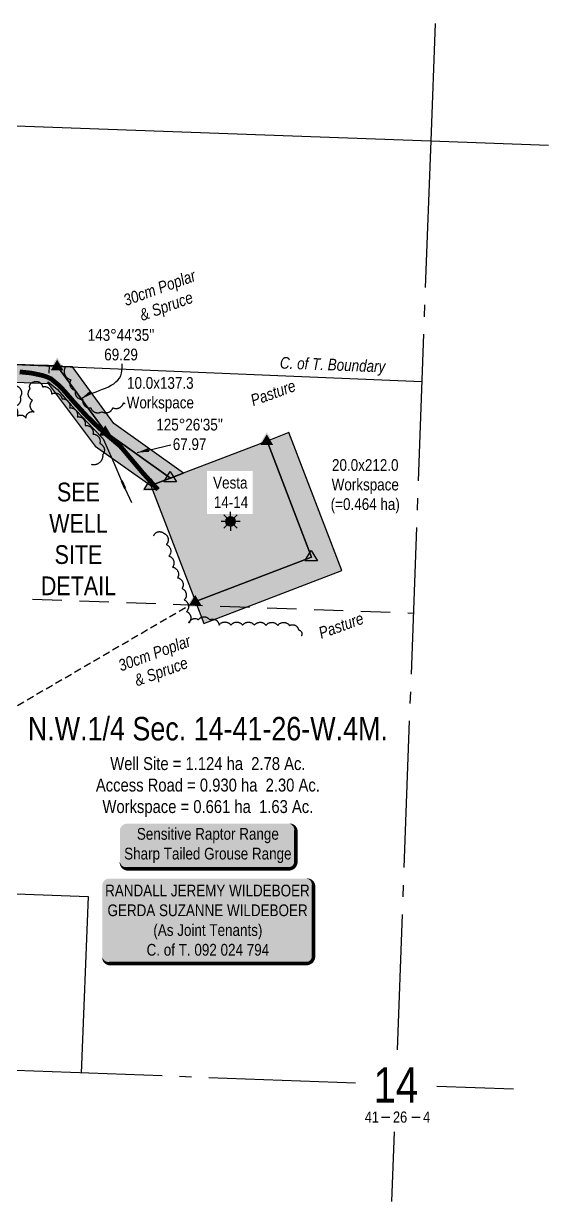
# Model space of a CAD drawing. Extents: x 319862 to 322231, y 5823014 to 5825138.
# Drawn here: x 320647 to 321094, y 5823014 to 5824019 of the extents above; entities that cross this region are included whole.
import ezdxf
from ezdxf.enums import TextEntityAlignment as Align

# ---------------------------------------------------------------- set-up
doc = ezdxf.new("R2010")
doc.units = 0
doc.header["$LTSCALE"] = 5
for name, pattern in [('0', [1, 1, 0]), ('foc-LSD', [8, 5, -3]), ('foc-QUARTERLINE', [33, 25, -3, 2, -3]), ('foc-TIELINE', [1.875, 1.25, -0.625])]:
    doc.linetypes.add(name, pattern=pattern)
for name, color, linetype in [('10', 1, 'Continuous'), ('9', 3, 'Continuous'), ('AS-FENCE', 48, 'foc-FENCE'), ('AS-OWNER', 7, 'Continuous'), ('AS-ROADS', 254, 'Continuous'), ('AS-WILDLIFE-BLOCK', 131, 'Continuous'), ('C-SYMBOL', 7, 'Continuous'), ('F-WS-S', 8, 'Continuous'), ('L-AREAREQUIRED', 7, 'Continuous'), ('L-BD1', 253, 'Continuous'), ('L-DETAIL-T', 3, 'Continuous'), ('L-MON', 1, 'Continuous'), ('L-SEC', 7, 'Continuous'), ('L-SECLBL', 7, 'Continuous'), ('L-SECQ', 8, 'foc-QUARTERLINE'), ('L-SECTION-LSD', 7, 'foc-LSD'), ('L-TIE', 7, 'foc-TIELINE'), ('L-TITLEDB', 4, 'Continuous'), ('L-TITLEDB-T', 4, 'Continuous'), ('P-PROPOSED', 10, 'Continuous'), ('P-PROPOSED-H', 21, 'Continuous'), ('P-TEMP-H', 41, 'Continuous'), ('P-TEMP_WORKSPACE', 46, 'Continuous'), ('T-BUSH', 110, '0'), ('T-BUSH-T', 110, 'Continuous')]:
    doc.layers.add(name, color=color, linetype=linetype)
for name, color, linetype, lineweight in [('AS-GENERAL', 48, 'Continuous', 18), ('C-WS-T', 13, 'Continuous', 9), ('P-TEMP-T', 46, 'Continuous', 18), ('T-TEXT', 48, 'Continuous', 18)]:
    doc.layers.add(name, color=color, linetype=linetype, lineweight=lineweight)
doc.styles.add('100L', font='ARIALN.TTF', dxfattribs={"height": 11})
doc.styles.add('175L', font='ARIALN.TTF', dxfattribs={"height": 20})
doc.styles.add('80', font='ARIALN.TTF', dxfattribs={"height": 10})
doc.styles.add('80CG', font='ARIALN.TTF', dxfattribs={"height": 10})
doc.styles.add('80L', font='ARIALN.TTF', dxfattribs={"height": 10})
doc.styles.add('80LS', font='ARIALNI.TTF', dxfattribs={"height": 10})
doc.styles.add('foc-LtypeFont', font='ARIALN.TTF', dxfattribs={"height": 7.35})
doc.styles.add('SIMPLEX', font='ARIALN.TTF')
doc.linetypes.add('foc-FENCE', pattern='A,10,-1,["X",foc-LtypeFont,S=0.2,R=0,X=-0.625,Y=-0.75],-1.24', length=12.24)
doc.dimstyles.new('Compass 5 000', dxfattribs={"dimscale": 5, "dimtxt": 9, "dimasz": 2, "dimexe": 0.2, "dimexo": 0.0625, "dimgap": 0.5, "dimtad": 0, "dimtih": 1, "dimtoh": 1, "dimzin": 0, "dimdsep": 46, "dimtxsty": '80CG', "dimcen": 0.1, "dimse1": 1, "dimse2": 1, "dimclrd": 256, "dimclrt": 256, "dimaunit": 1, "dimadec": 4, "dimazin": 0, "dimtfac": 0.06, "dimtofl": 0, "dimtmove": 0, "dimatfit": 1, "dimfxl": 0.2, "dimtolj": 1, "dimtzin": 0, "dimlwd": -1, "dimarcsym": 0})

# ---------------------------------------------------------------- blocks, each defined once
blk = doc.blocks.new('L-SECLBL')
at = {"layer": '9', "color": 7}
for p, q in [((-5.1, -27.8), (-12.3, -27.8)), ((20.7, -27.8), (13.5, -27.8))]:
    blk.add_line(p, q, dxfattribs=at)
at = {"layer": '10', "color": 2, "style": 'SIMPLEX'}
blk.add_attdef('SEC', text='', height=30, dxfattribs=at).set_placement((0, 0), align=Align.MIDDLE)
at = {"layer": '10', "color": 5, "style": '80L'}
blk.add_attdef('TWP', text='', height=9.5, dxfattribs=at).set_placement((-14.4, -27.4), align=Align.MIDDLE_RIGHT)
blk.add_attdef('RGE', text='', height=9.5, dxfattribs=at).set_placement((3.6, -27.4), align=Align.MIDDLE_CENTER)
blk.add_attdef('MER', text='', height=9.5, dxfattribs=at).set_placement((23.2, -27.4), align=Align.MIDDLE_LEFT)
blk = doc.blocks.new('*U428')
h = blk.add_hatch(color=255)
edge = h.paths.add_edge_path()
edge.add_line((-69, -20), (69, -20))
edge.add_arc((69, -14), 6, 270, 360)
edge.add_line((75, -14), (75, 12.5))
edge.add_arc((69, 12.5), 6, 0, 90)
edge.add_line((69, 18.5), (-69, 18.5))
edge.add_arc((-69, 12.5), 6, 90, 180)
edge.add_line((-75, 12.5), (-75, -14))
edge.add_arc((-69, -14), 6, 180, 270)
at = {"color": 131, "flags": 128}
blk.add_lwpolyline([(-69, -20, 3, 3, 0), (69, -20, 3, 3, 0.414214), (75, -14, 3, 3, 0), (75, 12.5, 3, 0, 0.414214), (69, 18.5, 0, 0, 0), (-69, 18.5, 0, 0, 0.414214), (-75, 12.5, 0, 0, 0), (-75, -14, 0, 3, 0.414214)], format="xyseb", close=True, dxfattribs=at)
at = {"color": 131, "style": '80'}
blk.add_attdef('ENTER_TEXT_001', (-36, -5), '', height=10, dxfattribs=at)
blk = doc.blocks.new('*U427')
h = blk.add_hatch(color=59)
edge = h.paths.add_edge_path()
edge.add_line((-84, -37), (84, -37))
edge.add_arc((84, -31), 6, 270, 360)
edge.add_line((90, -31), (90, 29.5))
edge.add_arc((84, 29.5), 6, 0, 90)
edge.add_line((84, 35.5), (-84, 35.5))
edge.add_arc((-84, 29.5), 6, 90, 180)
edge.add_line((-90, 29.5), (-90, -31))
edge.add_arc((-84, -31), 6, 180, 270)
at = {"color": 1, "flags": 128}
blk.add_lwpolyline([(-84, -37, 3, 3, 0), (84, -37, 3, 3, 0.414214), (90, -31, 3, 3, 0), (90, 29.5, 3, 0, 0.414214), (84, 35.5, 0, 0, 0), (-84, 35.5, 0, 0, 0.414214), (-90, 29.5, 0, 0, 0), (-90, -31, 0, 3, 0.414214)], format="xyseb", close=True, dxfattribs=at)
blk.add_lwpolyline([(-71.8, -20.2, 0, 7.5, 0), (0, 0, 0, 0, 0)], format="xyseb", dxfattribs=at)
at = {"color": 1, "style": '80'}
blk.add_attdef('ENTER_TEXT_001', (-36, -5), '', height=10, dxfattribs=at)
blk = doc.blocks.new('GAS')
h = blk.add_hatch(color=255)
h.dxf.hatch_style = 1
edge = h.paths.add_edge_path()
edge.add_arc((0, 0), 0.9, 0, 360)
for p, q in [((-0.81, 0), (-1.62, 0)), ((-0.57, 0.57), (-1.14, 1.14)), ((0, 0.81), (0, 1.62)), ((0.57, 0.57), (1.14, 1.14)), ((1.62, 0), (0.81, 0)), ((-0.57, -0.57), (-1.14, -1.14)), ((0, -0.81), (0, -1.62)), ((1.14, -1.14), (0.57, -0.57))]:
    blk.add_line(p, q)
blk.add_circle((0, 0), 0.8)
blk = doc.blocks.new('STRIA')
blk.add_hatch(color=255).paths.add_polyline_path([(-0.04, 1.52), (-1.47, -0.87), (1.39, -0.87)])
blk = doc.blocks.new('STRIAA')
blk.add_blockref('STRIA', (0, 0))
blk = doc.blocks.new('STRIB')
at = {"color": 1}
blk.add_solid([(-1.12, -0.67), (-0.04, 1.13), (1.04, -0.67)], dxfattribs=at)
blk = doc.blocks.new('STRIBB')
blk.add_blockref('STRIB', (0, 0))
blk = doc.blocks.new('STRICC')
for name in ['STRIAA', 'STRIBB']:
    blk.add_blockref(name, (0, 0))
blk = doc.blocks.new('fdspike')
blk.add_blockref('STRICC', (0, 0))
blk = doc.blocks.new('TRIA')
blk.add_hatch(color=255).paths.add_polyline_path([(-0.04, 1.52), (-1.47, -0.87), (1.39, -0.87)])
blk = doc.blocks.new('TRIAA')
blk.add_blockref('TRIA', (0, 0))
blk = doc.blocks.new('TRIB')
at = {"color": 1}
blk.add_lwpolyline([(-1.12, -0.67), (-0.04, 1.13), (1.04, -0.67)], close=True, dxfattribs=at)
blk = doc.blocks.new('TRIBB')
blk.add_blockref('TRIB', (0, 0))
blk = doc.blocks.new('TRICC')
for name in ['TRIAA', 'TRIBB']:
    blk.add_blockref(name, (0, 0))
blk = doc.blocks.new('plspike')
blk.add_blockref('TRICC', (0, 0))

msp = doc.modelspace()

# ---------------------------------------------------------------- hatches: boundary and pattern name
at = {"layer": 'P-PROPOSED-H'}
h = msp.add_hatch(color=256, dxfattribs=at)
h.dxf.hatch_style = 1
h.paths.add_polyline_path([(320772.19, 5823630.936), (320716.801, 5823670.361), (320675.83, 5823726.225), (320182.475, 5823746.874), (320181.918, 5823731.886), (320668, 5823711.542), (320708.118, 5823658.132), (320755.385, 5823624.488)])
h = msp.add_hatch(color=256, dxfattribs=at)
h.dxf.hatch_style = 1
h.paths.add_polyline_path([(320793.504, 5823525.594), (320892.455, 5823563.562), (320854.487, 5823662.514), (320755.536, 5823624.546)])
at = {"layer": 'P-TEMP-H'}
h = msp.add_hatch(color=256, dxfattribs=at)
h.dxf.hatch_style = 1
h.paths.add_polyline_path([(320675.83, 5823726.225), (320716.801, 5823670.361), (320772.19, 5823630.936), (320783.394, 5823635.235), (320723.912, 5823677.574), (320688.624, 5823725.689)])
h = msp.add_hatch(color=256, dxfattribs=at)
h.dxf.hatch_style = 1
h.paths.add_polyline_path([(320800.667, 5823506.924), (320918.289, 5823552.056), (320873.157, 5823669.677), (320854.487, 5823662.514), (320892.455, 5823563.562), (320793.504, 5823525.594)])

# ---------------------------------------------------------------- linework, layer by layer
at = {"layer": 'AS-FENCE', "flags": 128}
for points in [[(320680.127, 5823726.462), (320668.256, 5823726.83), (320655.867, 5823727.265), (320633.316, 5823728.116), (320593.372, 5823729.879), (320565.664, 5823730.846), (320532.637, 5823732.119), (320500.03, 5823733.516), (320467.268, 5823734.872), (320434.079, 5823736.139), (320390.852, 5823737.906), (320330.875, 5823740.357), (320298.323, 5823741.636), (320254.1, 5823743.437), (320228.251, 5823744.472), (320181.194, 5823746.308)], [(320668.726, 5823720.377), (320669.112, 5823726.747)], [(320667.743, 5823711.665), (320668.121, 5823713.079), (320675.843, 5823706.584), (320687.511, 5823693.045), (320706.968, 5823672.628), (320714.963, 5823664.334), (320723.964, 5823643.999), (320730.619, 5823628.693)], [(320733.683, 5823621.808), (320738.874, 5823610.182)]]:
    msp.add_lwpolyline(points, dxfattribs=at)
at = {"layer": 'AS-GENERAL', "const_width": 2, "flags": 128}
msp.add_lwpolyline([(320733.683, 5823621.808), (320730.619, 5823628.693)], dxfattribs=at)
at = {"layer": 'AS-ROADS', "flags": 128}
msp.add_lwpolyline([(320643.732, 5823721.522, 3.999, 3.999, 0), (320653.501, 5823720.51, 3.999, 3.999, 0), (320663.171, 5823718.454, 3.999, 3.999, 0), (320666.948, 5823717.212, 3.999, 3.999, 0), (320670.574, 5823715.507, 3.999, 3.999, 0), (320677.072, 5823710.04, 3.999, 3.999, 0), (320681.516, 5823705.429, 3.999, 3.999, 0), (320689.729, 5823695.992, 3.999, 3.999, 0), (320700.845, 5823683.78, 3.999, 3.999, 0), (320709.952, 5823675.029, 3.999, 3.999, 0), (320717.983, 5823667.732, 3.999, 3.999, 0), (320729.542, 5823658.001, 3.999, 3.999, 0), (320749.007, 5823634.953, 3.999, 3.999, 0), (320761.578, 5823621.059, 0, 0, 0)], format="xyseb", dxfattribs=at)
at = {"layer": 'L-SEC'}
for p, q in [((320189.935, 5823947.933), (320993.951, 5823918.472)), ((320993.951, 5823918.472), (321094.257, 5823914.796))]:
    msp.add_line(p, q, dxfattribs=at)
at = {"layer": 'L-SECQ'}
for p, q in [((320997.657, 5824018.526), (320993.951, 5823918.472)), ((320993.951, 5823918.472), (320965.366, 5823143.435)), ((320929.893, 5823115.053), (320160.077, 5823143.252)), ((321064.509, 5823109.74), (320999.063, 5823112.163)), ((320962.771, 5823073.484), (320960.56, 5823014.108))]:
    msp.add_line(p, q, dxfattribs=at)
at = {"layer": 'L-SECTION-LSD'}
msp.add_line((320175.003, 5823545.596), (320979.097, 5823515.73), dxfattribs=at)
at = {"layer": 'L-TIE', "flags": 128}
msp.add_lwpolyline([(320139.974, 5823143.998), (320793.504, 5823525.594)], dxfattribs=at)
at = {"layer": 'L-TITLEDB', "flags": 128}
for points in [[(320182.475, 5823746.874), (320986.381, 5823713.226)], [(320165.678, 5823294.063), (320702.014, 5823274.268), (320696.012, 5823123.41)]]:
    msp.add_lwpolyline(points, dxfattribs=at)
at = {"layer": 'P-PROPOSED'}
for points in [[(320772.19, 5823630.936), (320716.801, 5823670.361), (320675.83, 5823726.225), (320182.475, 5823746.874), (320181.918, 5823731.886), (320668, 5823711.542), (320708.118, 5823658.132), (320755.385, 5823624.488)], [(320793.504, 5823525.594), (320892.455, 5823563.562), (320854.487, 5823662.514), (320755.536, 5823624.546)]]:
    msp.add_lwpolyline(points, close=True, dxfattribs=at)
at = {"layer": 'P-TEMP_WORKSPACE', "flags": 128}
for points in [[(320675.83, 5823726.225), (320716.801, 5823670.361), (320772.19, 5823630.936), (320783.394, 5823635.235), (320723.912, 5823677.574), (320688.624, 5823725.689)], [(320800.667, 5823506.924), (320918.289, 5823552.056), (320873.157, 5823669.677), (320854.487, 5823662.514), (320892.455, 5823563.562), (320793.504, 5823525.594)]]:
    msp.add_lwpolyline(points, close=True, dxfattribs=at)
at = {"layer": 'T-BUSH', "flags": 128}
for points in [[(320315.056, 5823692.601, -0.52056705), (320309.57, 5823700.96, -0.52056705), (320303.869, 5823709.174, -0.52056705), (320300.861, 5823718.535, -0.52056705), (320302.36, 5823728.421, -0.52056705), (320309.493, 5823724.426, -0.52056705), (320310.817, 5823714.671, -0.52056705), (320318.472, 5823709.127, -0.52056705), (320325.131, 5823715.975, -0.52056705), (320321.842, 5823725.107, -0.52056705), (320330.415, 5823728.067, -0.52056705), (320340.395, 5823727.57, -0.52056705), (320349.39, 5823723.691, -0.52056705), (320359.168, 5823721.917, -0.52056705), (320368.493, 5823718.422, -0.52056705), (320378.066, 5823718.262, -0.52056705), (320385.282, 5823724.667, -0.52056705), (320394.934, 5823726.498, -0.52056705), (320404.833, 5823725.089, -0.52056705), (320414.732, 5823723.682, -0.52056705), (320424.632, 5823722.28, -0.52056705), (320432.297, 5823716.667, -0.52056705), (320438.829, 5823709.307, -0.52056705), (320447.513, 5823704.484, -0.52056705), (320457.281, 5823703.073, -0.52056705), (320466.942, 5823705.118, -0.52056705), (320475.887, 5823709.5, -0.52056705), (320485.112, 5823713.226, -0.52056705), (320494.532, 5823716.563, -0.52056705), (320504.097, 5823718.819, -0.52056705), (320514.096, 5823718.845, -0.52056705), (320524.036, 5823717.785, -0.52056705), (320533.974, 5823716.686, -0.52056705), (320543.946, 5823716.118, -0.52056705), (320553.943, 5823715.943, -0.52056705), (320563.94, 5823715.756, -0.52056705), (320573.923, 5823715.193, -0.52056705), (320583.906, 5823714.63, -0.52056705), (320593.902, 5823714.556, -0.52056705), (320603.9, 5823714.573, -0.52056705), (320613.89, 5823714.273, -0.52056705), (320623.872, 5823713.698, -0.52056705), (320633.851, 5823713.079, -0.52056705), (320641.078, 5823709.403, -0.52056705), (320644.091, 5823699.989, -0.52056705), (320638.892, 5823692.145, -0.52056705), (320640.056, 5823682.568, -0.52056705), (320649.068, 5823682.134, -0.52056705), (320656.009, 5823687.339, -0.52056705), (320654.739, 5823697.256, -0.52056705), (320652.665, 5823707.028, -0.52056705), (320655.484, 5823712.863, -0.52056705), (320663.18, 5823708.667, -0.52056705), (320670.955, 5823702.683, -0.52056705), (320679.83, 5823698.494, -0.52056705), (320686.302, 5823690.872, -0.52056705), (320692.801, 5823683.274, -0.52056705), (320699.49, 5823675.842, -0.52056705), (320706.179, 5823668.411, -0.52056705), (320711.962, 5823660.495, -0.52056705), (320714.413, 5823650.802, -0.52056705), (320704.944, 5823642.469, -0.52056705)], [(320741.153, 5823698.889, -0.52056705), (320731.902, 5823695.095, -0.52056705), (320722.894, 5823690.818, -0.52056705), (320713.682, 5823687.459, -0.52056705), (320704.64, 5823690.528, -0.52056705), (320697.809, 5823697.813, -0.52056705), (320691.42, 5823705.504, -0.52056705), (320687.471, 5823714.529, -0.52056705), (320683.219, 5823726.314, -0.52056705)], [(320757.859, 5823581.757, -0.52056705), (320766.468, 5823583.964, -0.52056705), (320768.697, 5823574.217, -0.52056705), (320770.926, 5823564.47, -0.52056705), (320773.96, 5823555.004, -0.52056705), (320778.29, 5823545.992, -0.52056705), (320782.081, 5823536.8, -0.52056705), (320784.005, 5823526.989, -0.52056705), (320785.929, 5823517.177, -0.52056705), (320787.853, 5823507.365, -0.52056705), (320796.05, 5823510.087, -0.52056705), (320805.679, 5823510.11, -0.52056705), (320813.661, 5823505.651, -0.52056705), (320823.66, 5823505.58, -0.52056705), (320833.658, 5823505.509, -0.52056705), (320843.657, 5823505.437, -0.52056705), (320853.655, 5823505.366, -0.52056705), (320863.653, 5823505.295, -0.52056705), (320873.652, 5823505.224, -0.52056705), (320881.302, 5823501.544, -0.52056705), (320883.672, 5823496.297, -0.52056705)]]:
    msp.add_lwpolyline(points, format="xyb", dxfattribs=at)

# ---------------------------------------------------------------- block references
at = {"layer": 'AS-OWNER'}
ref = msp.add_blockref('*U427', (320804.077, 5823253.964), dxfattribs=at)
ref.add_attrib('ENTER_TEXT_001', 'RANDALL JEREMY WILDEBOER', (320716.519, 5823274.224), dxfattribs={"layer": '0', "color": 1, "height": 10, "style": '80'})
ref.add_attrib('ENTER_TEXT_002', 'GERDA SUZANNE WILDEBOER', (320718.559, 5823257.379), dxfattribs={"layer": '0', "color": 1, "height": 10, "style": '80'})
ref.add_attrib('ENTER_TEXT_003', '(As Joint Tenants)', (320757.597, 5823240.542), dxfattribs={"layer": '0', "color": 1, "height": 10, "style": '80'})
ref.add_attrib('ENTER_TEXT_004', 'C. of T. 092 024 794', (320751.857, 5823223.698), dxfattribs={"layer": '0', "color": 1, "height": 10, "style": '80'})
at = {"layer": 'AS-WILDLIFE-BLOCK'}
ref = msp.add_blockref('*U428', (320804.077, 5823317.753), dxfattribs=at)
ref.add_attrib('ENTER_TEXT_001', 'Sensitive Raptor Range', (320743.573, 5823322.556), dxfattribs={"layer": '0', "color": 131, "height": 10, "style": '80'})
ref.add_attrib('ENTER_TEXT_002', 'Sharp Tailed Grouse Range', (320732.744, 5823305.712), dxfattribs={"layer": '0', "color": 131, "height": 10, "style": '80'})
at = {"layer": 'L-MON', "xscale": 5, "yscale": 5, "zscale": 5}
for name, p in [('fdspike', (320675.83, 5823726.225)), ('fdspike', (320716.801, 5823670.361)), ('fdspike', (320854.484, 5823662.506)), ('plspike', (320772.19, 5823630.973)), ('plspike', (320755.534, 5823624.572)), ('plspike', (320892.431, 5823563.585)), ('fdspike', (320793.507, 5823525.602))]:
    msp.add_blockref(name, p, dxfattribs=at)
at = {"layer": 'L-SECLBL', "color": 2}
msp.add_blockref('L-SECLBL', (320964.26, 5823113.452), dxfattribs=at).add_auto_attribs({'SEC': '14', 'TWP': '41', 'RGE': '26', 'MER': '4'})

# ---------------------------------------------------------------- texts
at = {"layer": 'C-SYMBOL', "color": 3, "style": '175L'}
msp.add_text('N.W.1/4 Sec. 14-41-26-W.4M.', height=19.99729, dxfattribs=at).set_placement((320804.077, 5823401.261), align=Align.BOTTOM_CENTER)
at = {"layer": 'L-AREAREQUIRED', "color": 5, "insert": (320804.092, 5823392.996), "char_height": 10.99851, "width": 189.92801, "attachment_point": 2, "style": '100L'}
msp.add_mtext('Well Site = 1.124 ha  2.78 Ac.\\PAccess Road = 0.930 ha  2.30 Ac.\\PWorkspace = 0.661 ha  1.63 Ac.', dxfattribs=at)
at = {"layer": 'L-BD1', "char_height": 9.99864, "attachment_point": 2, "style": '80L'}
for s, insert, width in [("143°44'35'' 69.29", (320730.098, 5823757.984), 44.98681), ("125°26'35''\\P67.97", (320788.525, 5823681.535), 56.29972)]:
    msp.add_mtext(s, dxfattribs=dict(at, insert=insert, width=width))
at = {"layer": 'L-DETAIL-T', "insert": (320693.821, 5823579.054), "char_height": 15.99783, "width": 94.91383, "attachment_point": 5, "style": '80CG'}
msp.add_mtext('SEE\\PWELL SITE DETAIL', dxfattribs=at)
at = {"layer": 'P-TEMP-T', "insert": (320938.183, 5823623.912), "char_height": 9.99864, "width": 58.31173, "attachment_point": 5, "style": '80CG'}
msp.add_mtext('\\A1;20.0x212.0\\PWorkspace\\P(=0.464 ha)', dxfattribs=at)
at = {"layer": 'T-BUSH-T', "char_height": 9.99864, "width": 65.39808, "attachment_point": 2, "rotation": 20, "style": '80LS'}
for insert in [(320761.144, 5823797.929), (320756.795, 5823486.386)]:
    msp.add_mtext('30cm Poplar & Spruce', dxfattribs=dict(at, insert=insert))
at = {"layer": 'T-TEXT', "style": '80LS'}
msp.add_text('Pasture', height=9.9986, rotation=20, dxfattribs=at).set_placement((320917.53, 5823505.185), align=Align.MIDDLE_CENTER)

# ---------------------------------------------------------------- leaders
at = {"layer": 'L-BD1', "path_type": 1}
for points in [[(320696.461, 5823698.919), (320730.566, 5823720.474), (320731.067, 5823728.327)], [(320743.908, 5823652.704), (320772.471, 5823659.263)]]:
    msp.add_leader(points, dimstyle='Compass 5 000', override={"dimgap": 0.5, "dimtad": 0}, dxfattribs=at)

# ---------------------------------------------------------------- next in the draw order: texts
at = {"layer": 'C-WS-T', "insert": (320808.465, 5823632.011), "char_height": 9.99861, "attachment_point": 1, "style": '80L', "bg_fill": 2}
msp.add_mtext_dynamic_manual_height_columns('\\pi0.077274;Vesta\\P\\pi0.69451;14-14', width=28.88862, gutter_width=50, heights=[0], dxfattribs=at)
at = {"layer": 'L-TITLEDB-T', "insert": (320865.139, 5823734.385), "char_height": 9.99861, "attachment_point": 1, "rotation": 357.871569, "style": '80L', "bg_fill": 2}
msp.add_mtext_dynamic_manual_height_columns('\\pi0.57449;{\\fArial Narrow|b0|i1|c0|p34;C. of T. Boundary}', width=90.58401, gutter_width=50, heights=[0], dxfattribs=at)
at = {"layer": 'P-TEMP-T', "insert": (320763.571, 5823702.211), "char_height": 9.99864, "width": 56.8931, "attachment_point": 5, "style": '80CG', "bg_fill": 3, "box_fill_scale": 1.15, "bg_fill_color": 256, "bg_fill_true_color": 256, "bg_fill_transparency": 0}
msp.add_mtext('\\A1;10.0x137.3\\PWorkspace', dxfattribs=at)

# ---------------------------------------------------------------- next in the draw order: block references
at = {"layer": 'F-WS-S', "xscale": 5, "yscale": 5, "zscale": 5}
msp.add_blockref('GAS', (320823.438, 5823593.994), dxfattribs=at)

# ---------------------------------------------------------------- next in the draw order: texts
at = {"layer": 'T-TEXT', "style": '80LS'}
msp.add_text('Pasture', height=9.9986, rotation=20, dxfattribs=at).set_placement((320859.583, 5823703.563), align=Align.MIDDLE_CENTER)

doc.saveas('drawing.dxf')
